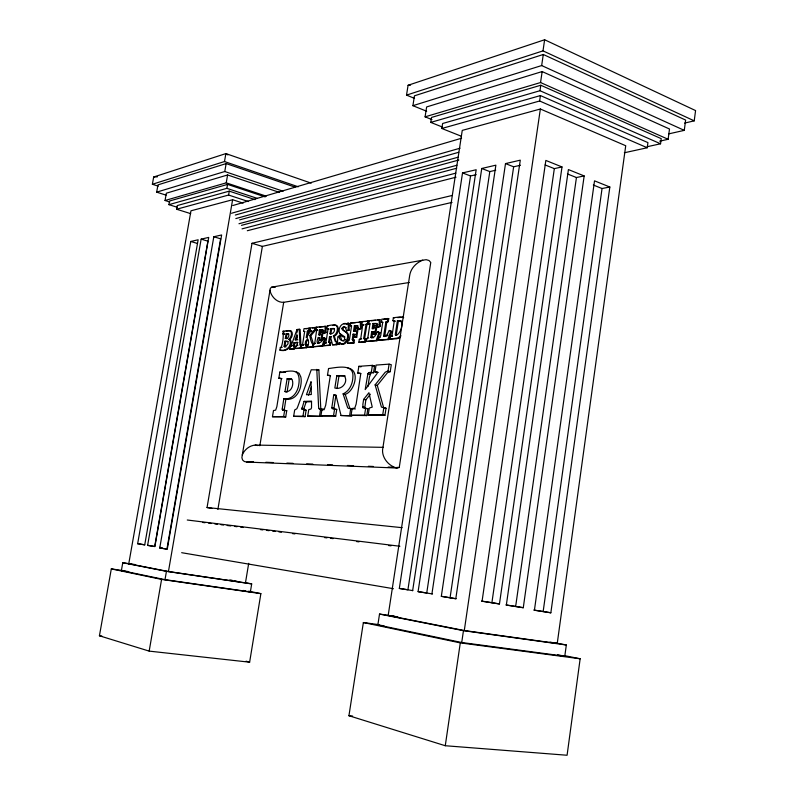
<?xml version="1.0" encoding="UTF-8"?>
<svg xmlns="http://www.w3.org/2000/svg" width="795" height="795" viewBox="0 0 795 795"><rect width="100%" height="100%" fill="white"/><g stroke="black" fill="none" stroke-linecap="round" stroke-linejoin="round"><path stroke-width="1.19" d="M339.425 335.788L337.835 336.603L337.358 344.334L338.551 344.225L339.127 342.734C343.251 347.286 348.299 339.564 347.574 335.361C348.27 331.147 337.905 330.233 343.599 326.636L345.428 327.52L346.56 330.889L348.2 329.945L348.319 323.247L347.157 323.386L346.68 324.44A8.666 4.452 -74.9 0 0 344.97 323.396C337.796 324.211 336.772 336.056 344.523 337.249C345.904 342.993 337.935 340.697 339.425 335.788L340.33 336.027L341.79 340.489L344.086 341.065M346.56 330.889L349.104 330.193L349.224 323.495L348.319 323.247M346.332 327.769L344.503 326.884C338.799 330.481 349.174 331.386 348.478 335.609C349.204 339.803 344.156 347.524 340.031 342.973L339.127 342.734M293.107 345.825L294.875 346.272L294.438 348.925L289.708 349.084L290.145 346.441L291.447 344.921L297.012 329.518L299.268 329.239L299.924 344.682L301.593 345.587L301.156 348.26L295.502 348.508C295.154 345.765 298.214 345.348 297.082 342.317L294.031 342.645L293.107 345.825L294.21 346.282M373.402 337.796L370.828 337.368L371.692 331.634L373.163 331.624L373.173 334.397L375.637 334.486L377.039 325.602L374.574 325.523L373.7 328.375L372.159 328.713L372.974 323.505L376.244 323.436L377.734 327.123L378.659 327.381L380.378 326.218L380.05 319.739L369.138 320.703L368.681 323.575L370.122 323.764M374.982 371.971L377.277 372.06L377.178 373.402L365.193 389.6L367.906 373.759L368.771 372.616L373.501 372.756L374.584 365.909L372.408 365.352L358.843 366.336L357.77 373.084L360.264 373.282L360.672 374.356L356.13 404.118L354.769 408.113L352.145 408.511L351.072 415.318L366.763 415.586L367.847 408.69L363.067 407.934L362.858 404.397L363.643 399.398L368.93 392.71L372.249 407.11L369.297 408.083L368.204 415.01L384.939 415.278L386.042 408.242L381.441 407.12L375.111 384.879L385.297 372.149L387.572 371.146L390.216 371.682L391.299 364.716L389.103 364.14L376.055 365.084L374.982 371.971L378.301 372.448M367.847 408.69L365.253 408.451L364.845 407.457L365.829 399.925L370.361 394.201M355.166 331.376L353.527 331.207L354.391 325.781L357.521 325.751L358.873 329.299L359.787 329.547L361.447 328.454L361.168 322.045L350.764 322.949L350.317 325.761L351.529 326.139L349.552 338.928L349.174 340.101L347.952 340.508L347.504 343.331L353.984 343.013L354.441 340.18L353.358 340.161L353.278 338.74L353.964 334.437L355.196 334.387M302.249 345.07L303.422 344.851L301.275 345.298L300.838 347.972L306.711 347.703L307.158 345.01L305.32 344.772L305.27 343.4L305.588 341.453L307.566 338.73C309.772 342.844 307.973 344.126 307.158 347.345L313.29 347.057L313.578 345.249M306.204 345L306.472 341.681L307.784 339.872M353.358 340.161L352.274 339.535L353.05 334.188L354.53 334.417L354.361 337.12L356.756 337.209L358.227 328.027L355.822 327.947L354.928 330.829L353.527 331.207M403.661 317.533L399.955 316.937L393.366 317.742L392.909 320.693L394.241 321.091L392.303 334.029L391.667 335.868L390.494 336.136L390.027 339.097L396.755 338.779L400.024 337.696M330.412 336.563L332.529 344.821L336.951 344.702L337.398 341.92L335.222 341.383L333.393 335.927C336.047 334.576 337.358 331.575 337.428 328.713C337.935 322.959 330.531 325.344 327.351 325.811L326.894 328.633L328.057 328.991L326.149 341.105L325.622 342.655L324.579 342.903L324.141 345.656L330.322 345.368L330.77 342.595L328.852 342.337L328.872 340.638L329.508 336.663L331.306 336.802L329.508 336.663M362.788 324.39L360.751 338.67L359.34 339.336L358.883 342.198L359.797 342.436L365.511 341.87L365.968 338.998L363.921 338.69L363.921 337.12L365.998 324.469L368.353 323.982L368.81 321.11L362.162 321.558L361.715 324.41L363.703 324.648L361.715 324.41M395.254 334.794L397.421 320.604L400.76 320.912C404.496 326.576 397.609 337 395.423 335.092M396.198 335.053L398.365 320.872L401.694 321.17M278.846 378.221L280.983 378.38L281.251 379.314L276.859 406.642L275.646 410.17L273.49 410.518L272.466 416.719L285.723 416.978L286.757 410.697L282.523 409.991L282.215 409.097L283.825 398.633C292.441 400.263 297.936 391.806 298.801 384.313A13.416 6.598 -76.5 0 0 298.741 376.452C297.062 367.568 285.644 372.398 279.86 372.06L278.846 378.221L281.986 378.639M286.757 410.697L284.58 410.468L284.282 409.574L285.882 399.12C294.498 400.75 300.013 392.313 300.878 384.81A13.406 6.608 -76.5 0 0 300.818 376.959L299.168 373.392L296.247 371.762M316.698 329.895L314.741 343.291L313.409 344.056L312.972 346.769L323.009 346.093L325.612 338.571L323.466 337.587C322.969 342.864 313.856 346.779 318.278 337.497L319.57 337.497L319.55 340.111L321.796 340.2L323.158 331.843L320.912 331.753L320.087 334.437L318.725 334.755L319.52 329.846L322.412 329.796L323.674 333.284L324.569 333.522L326.109 332.439L325.9 326.338L316.162 327.182L315.724 329.885L317.583 330.134L315.724 329.885M365.968 338.998L364.845 338.938L364.835 337.368L366.912 324.728L368.353 323.982M352.891 409.067L348.359 408.372L347.594 407.567L343.102 393.873C349.641 390.971 352.751 383.667 352.891 376.85C354.133 363.116 336.533 367.638 328.554 368.532L327.46 375.26L329.905 375.439L330.213 376.274L325.692 405.212L324.449 408.859L321.975 409.286L320.912 415.855L335.689 416.123L336.752 409.465L332.141 408.7L331.823 407.716L333.711 395.026L335.887 394.936L341.035 415.497L351.817 415.845L341.035 415.497M336.752 409.465L334.288 409.196L333.97 408.213L335.848 395.532L333.711 395.026M371.881 337.865L372.616 331.893L374.087 331.873L373.163 331.624M386.251 336.374L383.776 336.305L383.756 335.162L385.913 322.055L388.308 321.607L388.765 318.676L381.858 319.143L381.401 322.064L382.971 322.243M384.71 336.563L386.589 323.317L387.215 321.816L388.308 321.607M289.658 339.525C292.013 337.686 293.365 333.602 291.368 331.108L288.575 330.551L283.04 331.227C283.557 335.53 283.119 341.721 281.271 347.226L280.347 347.445L279.91 350.058C286.111 352.453 293.524 346.451 290.592 340.151L288.784 339.296C291.149 337.458 292.49 333.373 290.493 330.879M330.77 342.595L329.617 342.178L330.412 336.901M318.894 343.4L318.427 342.257L319.65 337.686M284.053 346.332L284.868 341.224L287.323 341.244C290.99 345.179 280.933 347.296 286.13 346.769M284.918 346.56L285.733 341.443L288.188 341.472M684.594 123.086L694.224 120.85L695.575 110.575L544.625 39.75L408.083 85.274L406.523 95.112L414.553 98.391M659.701 141.162L668.128 139.284L669.499 129.009L542.15 71.56L426.637 106.937L425.087 116.835L431.973 119.598M668.635 133.898L684.276 130.36L685.638 120.075L543.283 54.477L414.453 95.817L412.903 105.685L426.677 111.25M564.41 655.597L580.151 658.777L567.083 755.25L445.27 745.73L348.935 715.729L363.365 622.535L379.275 624.701M647.249 146.707L660.546 143.786L661.231 138.648L540.789 85.244L431.526 117.431L430.751 122.4L442.259 126.991M389.341 615.459L379.523 614.068L377.854 624.959L461.726 642.509L564.788 656.213L566.328 644.993L555.387 642.887M624.333 152.769L647.229 147.751L647.925 142.613L540.421 95.569L442.616 123.503L441.841 128.482L461.299 136.223M550.856 612.786L609.835 187.014L594.521 180.843L534.419 610.222L550.856 612.786L533.793 610.043M557.235 643.483L625.725 145.733L540.361 109.004L462.253 130.39L388.169 615.499L464.29 630.534L557.235 643.483L554.801 643.016M242.286 454.998L241.899 457.741L242.604 459.997L244.304 461.488L246.808 462.064L397.043 468.036L399.249 467.48L430.771 262.459L428.992 260.482L426.2 259.697L422.731 260.203L271.582 287.204L270.33 288.347L242.286 454.998C244.353 449.682 249.491 445.548 255.225 445.071L383.438 447.347M543.164 611.504L602.044 188.524L609.835 187.014M523.279 607.718L515.657 606.446L576.435 177.533L584.166 175.934L523.279 607.718L506.335 605.075L568.405 169.573L584.166 175.934M499.459 603.952L491.906 602.69L554.324 168.629L562.005 166.95L499.459 603.952L482.068 601.239L545.847 160.431L562.005 166.95M406.523 95.112L543.005 50.87L544.625 39.75M412.903 105.685L541.663 65.558L543.283 54.477M425.087 116.835L540.55 82.541L542.15 71.56M430.751 122.4L539.984 90.719L540.789 85.244M445.27 745.73L460.285 642.887L363.365 622.535M441.841 128.482L539.626 100.995L540.421 95.569M461.726 642.509L463.455 630.673L379.523 614.068M464.29 630.534L540.361 109.004M441.324 596.33L505.501 163.601L520.278 160.163L455.793 598.774L441.324 596.33L456.131 598.715M450.079 597.691L513.649 166.801L520.486 165.241M432.53 593.964L418.091 591.639L481.74 168.48L495.871 165.171L431.914 593.964M495.712 170.229L489.809 171.591L426.746 592.99L418.091 591.639M412.774 590.606L399.328 588.439L462.531 172.922L476.165 169.742L412.645 590.685M476.245 174.661L470.541 175.963L407.915 589.781L399.328 588.439M368.204 415.01L382.723 414.752L383.826 407.706M367.936 386.549L369.446 376.979L370.947 373.163M351.072 415.318L364.567 415.079L365.66 408.173M368.771 372.616L371.325 372.199L372.408 365.352M383.776 336.305L387.016 334.864L389.292 330.452L391.716 331.495L388.844 339.564L378.539 340.24L379.006 337.319L380.149 337.03L380.716 335.57L382.683 322.531L381.401 322.064M387.384 321.349L387.841 318.417M388.01 371.116L389.103 364.14M349.651 415.348L350.724 408.55M358.883 342.198L364.597 341.631L365.054 338.75M367.439 323.724L367.886 320.852M370.957 337.607L374.475 336.782L377.555 331.694L379.921 332.727L377.098 340.727L365.839 341.502L366.296 338.62L367.409 338.362L368.025 336.533L369.943 323.982L368.681 323.575M373.074 328.971L373.898 323.764L377.168 323.694M373.173 334.397L374.713 334.228L376.115 325.344M332.529 344.821L336.047 344.474L336.494 341.681M336.822 375.667L334.834 388.03C341.93 390.345 348.776 381.67 344.295 375.836L336.822 375.667L345.199 375.965M336.971 388.546L338.948 376.194M320.912 415.855L333.542 415.626L334.606 408.958M354.441 331.455L355.305 326.029L357.959 325.821M347.504 343.331L353.069 342.774L353.527 339.932L354.441 340.18M354.361 337.12L355.842 336.971L357.313 327.779M316.788 369.387L318.626 407.497L319.54 409.196L322.73 409.813L321.061 409.206L320.753 407.984L318.875 369.904L311.243 369.784L297.817 406.503L296.853 408.739L294.687 409.972L293.643 416.341L305.071 416.65L306.115 410.22L301.852 409.037L304.078 401.396L311.541 401.127L311.521 407.845L310.934 409.047L308.778 409.614L307.725 416.083L321.677 416.361L307.725 416.083M318.725 334.755L319.61 334.983L320.415 330.084L323.307 330.044M320.445 340.349L320.584 339.495M319.55 340.111L320.912 339.962L322.273 331.604M329.985 333.741L330.819 328.593L333.91 328.494C335.738 330.909 332.896 334.466 329.985 333.741L330.879 333.989L331.714 328.832L334.297 328.593M324.141 345.656L329.428 345.129L329.875 342.357M319.55 415.874L320.604 409.316M295.502 348.508L300.281 348.031L300.719 345.358L300.053 345.169M304.873 331.515L303.571 331.326L304.008 328.663L309.891 328.285L309.454 330.968L307.307 331.406L306.214 337.617L310.696 331.088L309.901 330.581L310.338 327.888L315.933 327.55L315.486 330.253L310.746 335.808C316.38 350.396 310.825 344.305 309.861 335.57L313.628 330.462L315.486 330.253M124.716 570.84L111.31 568.902L99.425 635.781L149.172 651.115L249.63 662.195L260.879 593.646L248.785 591.202M307.099 337.845L308.51 331.177M300.838 347.972L305.827 347.475L306.274 344.782L307.158 345.01M307.635 330.939L308.569 330.74L309.007 328.057M314.601 330.014L315.049 327.311M307.158 347.345L312.395 346.819L312.842 344.116M293.643 416.341L302.965 416.173L304.018 409.743M282.613 333.83L283.477 334.049L283.904 331.455L283.04 331.227M285.326 338.441L286.091 333.84C290.652 332.002 288.983 339.594 285.326 338.441L287.263 338.551M248.706 563.317L245.456 582.884L168.441 571.525L128.77 563.725L190.959 210.804L232.617 199.724L243.121 203.142M286.19 338.67L286.955 334.069L288.814 333.9M135.031 564.559L122.768 562.741L121.387 570.572L165.002 579.654L250.375 591.907L251.687 583.908L245.695 582.755M284.988 391.587L287.094 378.798L291.218 378.867L292.192 379.821C294.051 384.691 291.358 392.74 284.988 391.587L287.045 392.074L289.151 379.295L291.735 379.135M289.708 349.084L293.564 348.697L294.905 342.864L297.956 342.546L297.082 342.317M272.466 416.719L283.656 416.52L284.69 410.23M259.826 445.747L283.696 302.289L409.306 282.503M217.87 509.456L262.38 246.39L452.037 202.387M211.858 508.383L207.048 507.528L252.005 243.3L452.216 195.451M149.172 651.115L161.584 579.406L111.31 568.902M229.258 191.138L177.265 205.567L176.619 209.234L228.582 195.043L229.258 191.138L255.006 199.615M165.002 579.654L166.443 571.337L251.687 583.908M168.441 571.525L232.617 199.724M227.887 154.906L225.879 153.594L153.683 176.997L152.372 184.271L224.488 161.544L225.879 153.594L311.203 183.148M226.148 163.591L157.967 184.867L156.665 192.152L224.766 171.521L226.148 163.591L294.885 187.083M159.755 547.954L213.815 236.741L221.636 234.972L167.258 549.206L159.755 547.954L166.93 549.077L220.622 238.828L213.815 236.741M227.599 174.96L166.344 193.195L165.042 200.499L226.237 182.84L227.599 174.96L279.383 192.39M227.549 184.4L169.573 200.996L168.928 204.653L226.863 188.326L227.549 184.4L265.192 196.902M137.664 543.671L190.77 241.461L198.144 239.782L144.73 544.853L137.664 543.671L144.73 544.853M147.612 545.36L201.145 239.126L208.717 237.407L154.876 546.572L147.612 545.36L154.707 546.483L207.892 241.173L201.145 239.126M302.537 344.623L304.634 331.773L303.571 331.326M306.115 410.22L304.495 410.131L303.899 408.56L306.174 401.882L311.511 401.704M312.972 346.769L322.114 345.855L324.718 338.332L323.466 337.587M295.889 340.081L297.39 335.788M365.839 341.502L376.174 340.479L378.996 332.469L377.555 331.694M308.54 395.234L311.451 387.056M378.539 340.24L387.91 339.306L390.782 331.237L389.292 330.452M296.694 333.045L297.877 329.746L297.012 329.518M323.754 339.395L324.35 337.825M337.358 344.334L339.455 344.464L340.031 342.973M345.298 339.982L345.527 339.465M386.042 408.242L383.647 407.646L377.297 385.426L387.493 372.716L390.216 371.682M401.038 335.828L397.897 337.964L390.027 339.097M387.155 335.887L387.95 335.112M323.674 333.284L325.215 332.201L326.109 332.439M377.734 327.123L379.453 325.96L380.378 326.218M358.873 329.299L360.533 328.196L361.447 328.454M333.393 335.927L334.297 336.166C339.405 334.307 340.34 322.561 332.708 325.513M343.102 393.873L345.249 394.39C354.848 391.041 360.572 369.963 347.862 367.996M338.74 336.841L340.33 336.027M422.731 260.203C416.212 262.688 410.657 268.501 409.673 275.557L382.574 449.821C381.998 458.099 389.073 466.357 397.043 468.036M325.96 343.092L326.526 342.884L325.622 342.655M291.576 346.491L290.145 346.441M302.527 345.487L303.134 345.298M343.987 324.002L345.865 323.644A8.666 4.452 -74.9 0 1 347.077 324.171M232.816 205.537L461.567 138.231M231.484 213.269L460.047 148.208M235.31 215.048L458.735 152.282M235.837 218.575L457.99 157.241M239.623 219.877L458.874 160.004M238.967 223.743L456.926 165.251M241.481 225.343L456.698 168.222M242.038 228.871L455.843 173.141M247.315 230.729L456.012 177.196M246.808 462.064L253.516 461.786M271.582 287.204L275.189 287.373M286.121 331.187L290.563 330.78M305.886 328.772L309.891 328.285M312.405 327.977L315.933 327.55M319.262 327.142L323.684 326.606M349.224 323.495L347.157 323.386M355.236 322.76L350.764 322.949M358.793 322.333L361.168 322.045M365.372 321.528L368.81 321.11M371.166 320.822L375.608 320.286M377.824 320.007L380.05 319.739M383.985 319.262L388.765 318.676M397.599 317.603L402.876 317.255M283.477 334.049L284.352 334.079L283.487 333.86M351.589 325.97L350.317 325.761M319.61 334.983L320.981 334.675L320.087 334.437M297.002 339.634L295.015 339.853L296.893 334.476L297.002 339.634L297.877 339.863M306.274 344.782L305.32 344.772M353.527 339.932L352.443 339.912M281.599 347.634L280.347 347.445M337.398 341.92L336.126 341.621L334.297 336.166M360.721 339.535L359.34 339.336M367.509 338.839L366.296 338.62M279.91 350.058C286.011 351.807 292.471 345.835 289.718 339.922L288.784 339.296M283.696 302.289C277.048 302.895 271.055 296.465 269.932 290.235M283.119 372.467L285.564 372.298M316.658 370.063L318.875 369.904M372.11 366.088L374.584 365.909M361.059 373.561L357.77 373.084M330.541 375.717L327.46 375.26M408.083 85.274L410.558 85.145M153.683 176.997L157.39 176.838M355.325 408.998L352.145 408.511M265.868 462.273L273.281 462.561M286.866 463.097L293.037 463.336M306.622 463.863L312.803 464.101M327.62 464.687L332.558 464.876M347.385 465.453L353.556 465.701M368.373 466.277L373.312 466.466M388.139 467.053L393.078 467.241M396.784 467.39L399.249 467.48M348.935 715.729L352.632 716.056M207.048 507.528L402.161 527.681M99.425 635.781L101.889 636.06M187.272 520.01L399.895 546.254M202.526 522.424L204.991 522.732M208.688 523.19L211.152 523.498M214.849 523.955L217.313 524.263M221.01 524.72L223.475 525.028M227.161 525.485L230.858 525.942M234.555 526.399L237.019 526.707M240.716 527.164L243.181 527.473M260.432 529.609L262.897 529.917M266.583 530.374L269.048 530.682M272.745 531.139L275.209 531.448M278.906 531.905L281.37 532.213M292.461 533.584L294.925 533.892M324.489 537.569L326.954 537.867M330.65 538.334L333.115 538.632M356.518 541.544L358.982 541.852M388.546 545.519L391.011 545.827M460.285 642.887L580.151 658.777M377.854 624.959L383.995 625.794M463.455 630.673L566.328 644.993M391.786 615.807L394.241 616.155M391.816 616.016L397.897 616.88M121.387 570.572L128.75 571.635M161.584 579.406L260.879 593.646M128.77 563.725L131.215 564.082M481.502 601.07L491.906 602.69M506.008 604.935L515.657 606.446M159.636 547.328L162.021 547.705M181.667 552.694L393.436 588.707M351.728 409.087L349.76 408.073L345.249 394.39M255.225 445.071L257.819 445.548M229.785 579.873L232.2 580.33M234.614 580.797L237.019 581.264M549.941 642.082L552.366 642.549M122.768 562.741L166.443 571.337M243.181 590.456L245.576 590.933M247.97 591.42L250.375 591.907M557.504 654.732L564.788 656.213M283.656 416.52L285.723 416.978M302.965 416.173L305.071 416.65M282.215 409.097L284.282 409.574M282.523 409.991L284.58 410.468M301.802 408.073L303.899 408.56M333.542 415.626L335.689 416.123M301.852 409.037L303.948 409.514M283.825 398.633L285.882 399.12M318.944 408.719L321.061 409.206M321.975 409.286L324.102 409.773M364.567 415.079L366.763 415.586M304.078 401.396L306.174 401.882M331.823 407.716L333.97 408.213M382.723 414.752L384.939 415.278M362.659 406.941L364.845 407.457M363.643 399.398L365.829 399.925M287.094 378.798L289.151 379.295M279.86 372.06L281.897 372.557M375.111 384.879L377.297 385.426M367.906 373.759L370.072 374.306M358.843 366.336L361 366.883M281.271 347.226L282.136 347.445M371.325 372.199L373.501 372.756M300.281 348.031L301.156 348.26M293.564 348.697L294.438 348.925M284.123 346.59L284.998 346.809M312.395 346.819L313.29 347.057M294.031 342.645L294.905 342.864M301.275 345.298L302.16 345.527M284.868 341.224L285.733 341.443M297.062 345.04L297.936 345.269M305.827 347.475L306.711 347.703M295.939 345.845L296.813 346.073M293.087 345.437L293.961 345.666M314.741 343.291L315.625 343.529M305.588 341.453L306.472 341.681M322.114 345.855L323.009 346.093M313.409 344.056L314.303 344.285M307.595 344.652L308.48 344.881M305.181 344.394L306.055 344.623M324.579 342.903L325.473 343.142M286.091 333.84L286.955 334.069M329.428 345.129L330.322 345.368M283.616 334.198L284.481 334.427M317.434 342.903L318.328 343.132M317.543 343.132L318.437 343.361M324.718 338.332L325.612 338.571M318.278 337.497L319.163 337.736M309.861 335.57L310.746 335.808M338.551 344.225L339.455 344.464M320.912 339.962L321.796 340.2M328.723 341.939L329.617 342.178M328.852 342.337L329.746 342.566M336.047 344.474L336.951 344.702M310.736 330.571L311.62 330.809M347.952 340.508L348.866 340.747M309.901 330.581L311.66 331.088M308.569 330.74L309.454 330.968M353.069 342.774L353.984 343.013M299.268 329.239L300.142 329.478L300.927 345.398M307.307 331.406L308.192 331.634M364.597 341.631L365.511 341.87M319.52 329.846L320.415 330.084M352.274 339.535L353.179 339.773M316.837 330.273L317.722 330.511M320.912 331.753L321.806 331.992M367.787 337.805L368.701 338.054M353.05 334.188L353.964 334.437M376.174 340.479L377.098 340.727M330.819 328.593L331.714 328.832M327.918 328.653L328.812 328.892L326.894 328.633M363.782 338.322L364.706 338.571M328.057 328.991L328.951 329.239M363.921 338.69L364.845 338.938M355.842 336.971L356.756 337.209M360.751 338.67L361.675 338.918M316.162 327.182L317.046 327.411M354.928 330.829L355.842 331.078M379.006 337.319L379.93 337.567M348.2 329.945L349.104 330.193M341.86 328.444L342.764 328.693M370.828 337.368L371.752 337.627M327.351 325.811L328.246 326.049M371.692 331.634L372.616 331.893M373.411 332.161L374.336 332.409M355.822 327.947L356.736 328.196M383.657 336.056L384.591 336.315M374.713 334.228L375.637 334.486M387.91 339.306L388.844 339.564M354.391 325.781L355.305 326.029M378.996 332.469L379.921 332.727M391.667 335.868L392.601 336.116L390.494 336.136M362.162 321.558L363.077 321.806M366.286 324.002L367.201 324.251M390.782 331.237L391.716 331.495M365.998 324.469L366.912 324.728M374.117 327.788L375.041 328.047M362.957 324.827L363.872 325.085M372.974 323.505L373.898 323.764M386.291 321.558L387.215 321.816M385.913 322.055L386.837 322.313M397.421 320.604L398.365 320.872M394.062 320.693L394.996 320.961L392.909 320.693M394.241 321.091L395.175 321.359M393.366 317.742L394.3 318M246.102 661.192L249.63 662.195M252.005 243.3L262.38 246.39M190.77 241.461L197.458 243.469M176.619 209.234L190.681 213.636M168.928 204.653L177.196 207.257M165.042 200.499L169.752 201.99M156.665 192.152L166.076 195.143M152.372 184.271L158.245 186.149M228.582 195.043L248.487 201.562M226.863 188.326L257.471 198.442M226.237 182.84L266.305 196.176M224.766 171.521L283.099 191.227M224.488 161.544L298.234 186.795M462.531 172.922L470.541 175.963M481.74 168.48L489.809 171.591M505.501 163.601L513.649 166.801M545.112 164.943L554.324 168.629M567.441 173.936L576.435 177.533M593.318 185.026L602.044 188.524M539.626 100.995L647.229 147.751M539.984 90.719L660.546 143.786M540.55 82.541L668.128 139.284M541.663 65.558L684.276 130.36M543.005 50.87L694.224 120.85M344.881 336.941L340.34 333.83M402.727 317.275L403.373 317.712M377.704 324.112L378.142 324.867M323.774 330.432L324.141 331.157M379.126 319.481L379.453 325.96M360.254 321.786L360.533 328.196M325.006 326.099L325.215 332.201M311.014 381.878L306.443 394.737L311.322 394.529L311.014 381.878"/></g></svg>
